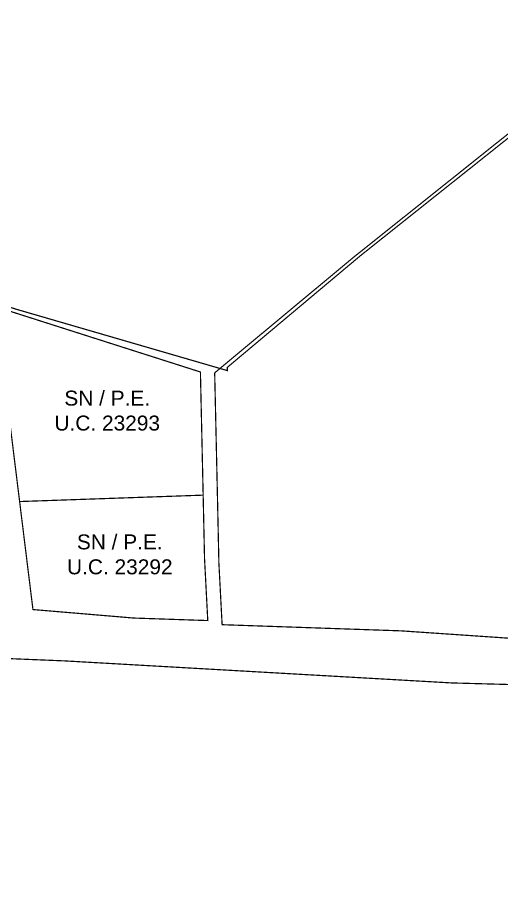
# Model space of a CAD drawing. Header units: metres. Extents: x 561401 to 594056, y 8460144 to 8508504.
# Drawn here: x 587141.3 to 587222.3, y 8500278.2 to 8500423.9 of the extents above; entities that cross this region are included whole.
import ezdxf

# ---------------------------------------------------------------- set-up
doc = ezdxf.new("R2010")
doc.units = ezdxf.units.M
for name, color, linetype in [('1.2. BASE GRAFICA GORE', 76, 'Continuous'), ('1.2. BASE GRAFICA SUNARP', 150, 'Continuous'), ('1.3 ETIQUETA P.E. Y U.C.', 1, 'Continuous')]:
    doc.layers.add(name, color=color, linetype=linetype)
doc.styles.add('Arial', font='arial.ttf', dxfattribs={"height": 1})

msp = doc.modelspace()

# ---------------------------------------------------------------- linework, layer by layer
at = {"layer": '1.2. BASE GRAFICA GORE', "color": 64, "linetype": 'Continuous', "lineweight": -3, "const_width": 0.2}
for points in [[(587174.34, 8500363.91), (587174.8, 8500343.31), (587175.03, 8500332.69), (587175.57, 8500322.35), (587205.49, 8500321.32), (587240, 8500318.97), (587239.8, 8500340.36), (587257.81, 8500350.14), (587286.74, 8500361.97), (587300.99, 8500366.06), (587297.2, 8500376.43), (587287.96, 8500387.56), (587280.29, 8500404), (587271.6, 8500427.25), (587268.24, 8500431.74), (587244.69, 8500421.39), (587197.51, 8500383.74), (587174.33, 8500364.46), (587174.34, 8500363.91)], [(587137.66, 8500375.53), (587141.69, 8500342.94), (587172.4, 8500344.01), (587171.94, 8500364.6), (587137.66, 8500375.53)], [(587141.69, 8500342.94), (587143.92, 8500324.88), (587160.79, 8500323.46), (587173.17, 8500323.04), (587172.63, 8500333.39), (587172.4, 8500344.01), (587141.69, 8500342.94)]]:
    msp.add_lwpolyline(points, close=True, dxfattribs=at)
at = {"layer": '1.2. BASE GRAFICA SUNARP', "color": 64, "linetype": 'Continuous', "lineweight": -3, "const_width": 0.2}
msp.add_lwpolyline([(587048.05, 8500548.82), (587051.92, 8500536.31), (587065.02, 8500439.61), (587066.77, 8500426.75), (587070.79, 8500397.09), (587115.29, 8500383.34), (587138.27, 8500376.01), (587141.18, 8500375.08), (587176.46, 8500364.83), (587176.45, 8500365.38), (587198.63, 8500383.98), (587246.82, 8500422.32), (587270.36, 8500432.67), (587269.87, 8500433.31), (587259.93, 8500443.89), (587250.55, 8500460.2), (587245.17, 8500475.81), (587242.03, 8500494.06), (587238.12, 8500502.04), (587234.45, 8500509.52), (587233.78, 8500520.45), (587235.84, 8500538.61), (587238.58, 8500554.37)], dxfattribs=at)
msp.add_lwpolyline([(587154, 8500204.64), (587197.59, 8500228.49), (587228.98, 8500243.72), (587243.44, 8500249.15), (587251.09, 8500251.34), (587254.17, 8500252.81), (587256.18, 8500255.68), (587256.71, 8500261.63), (587253.59, 8500273.47), (587246.46, 8500289.2), (587237.58, 8500302.1), (587232.68, 8500312.1), (587214, 8500312.61), (587149.35, 8500316.29), (587103.33, 8500318.19), (587056.79, 8500313.89), (587079.02, 8500287.72), (587103.78, 8500260.76), (587126.03, 8500231.14), (587146.35, 8500213.71), (587154, 8500204.64)], close=True, dxfattribs=at)

# ---------------------------------------------------------------- texts
at = {"layer": '1.3 ETIQUETA P.E. Y U.C.', "color": 1, "char_height": 2.5, "attachment_point": 5, "style": 'Arial'}
for s, insert in [('SN / P.E.\\PU.C. 23293', (587156.35, 8500358.13)), ('SN / P.E.\\PU.C. 23292', (587158.45, 8500334.09))]:
    msp.add_mtext(s, dxfattribs=dict(at, insert=insert))

doc.saveas('drawing.dxf')
